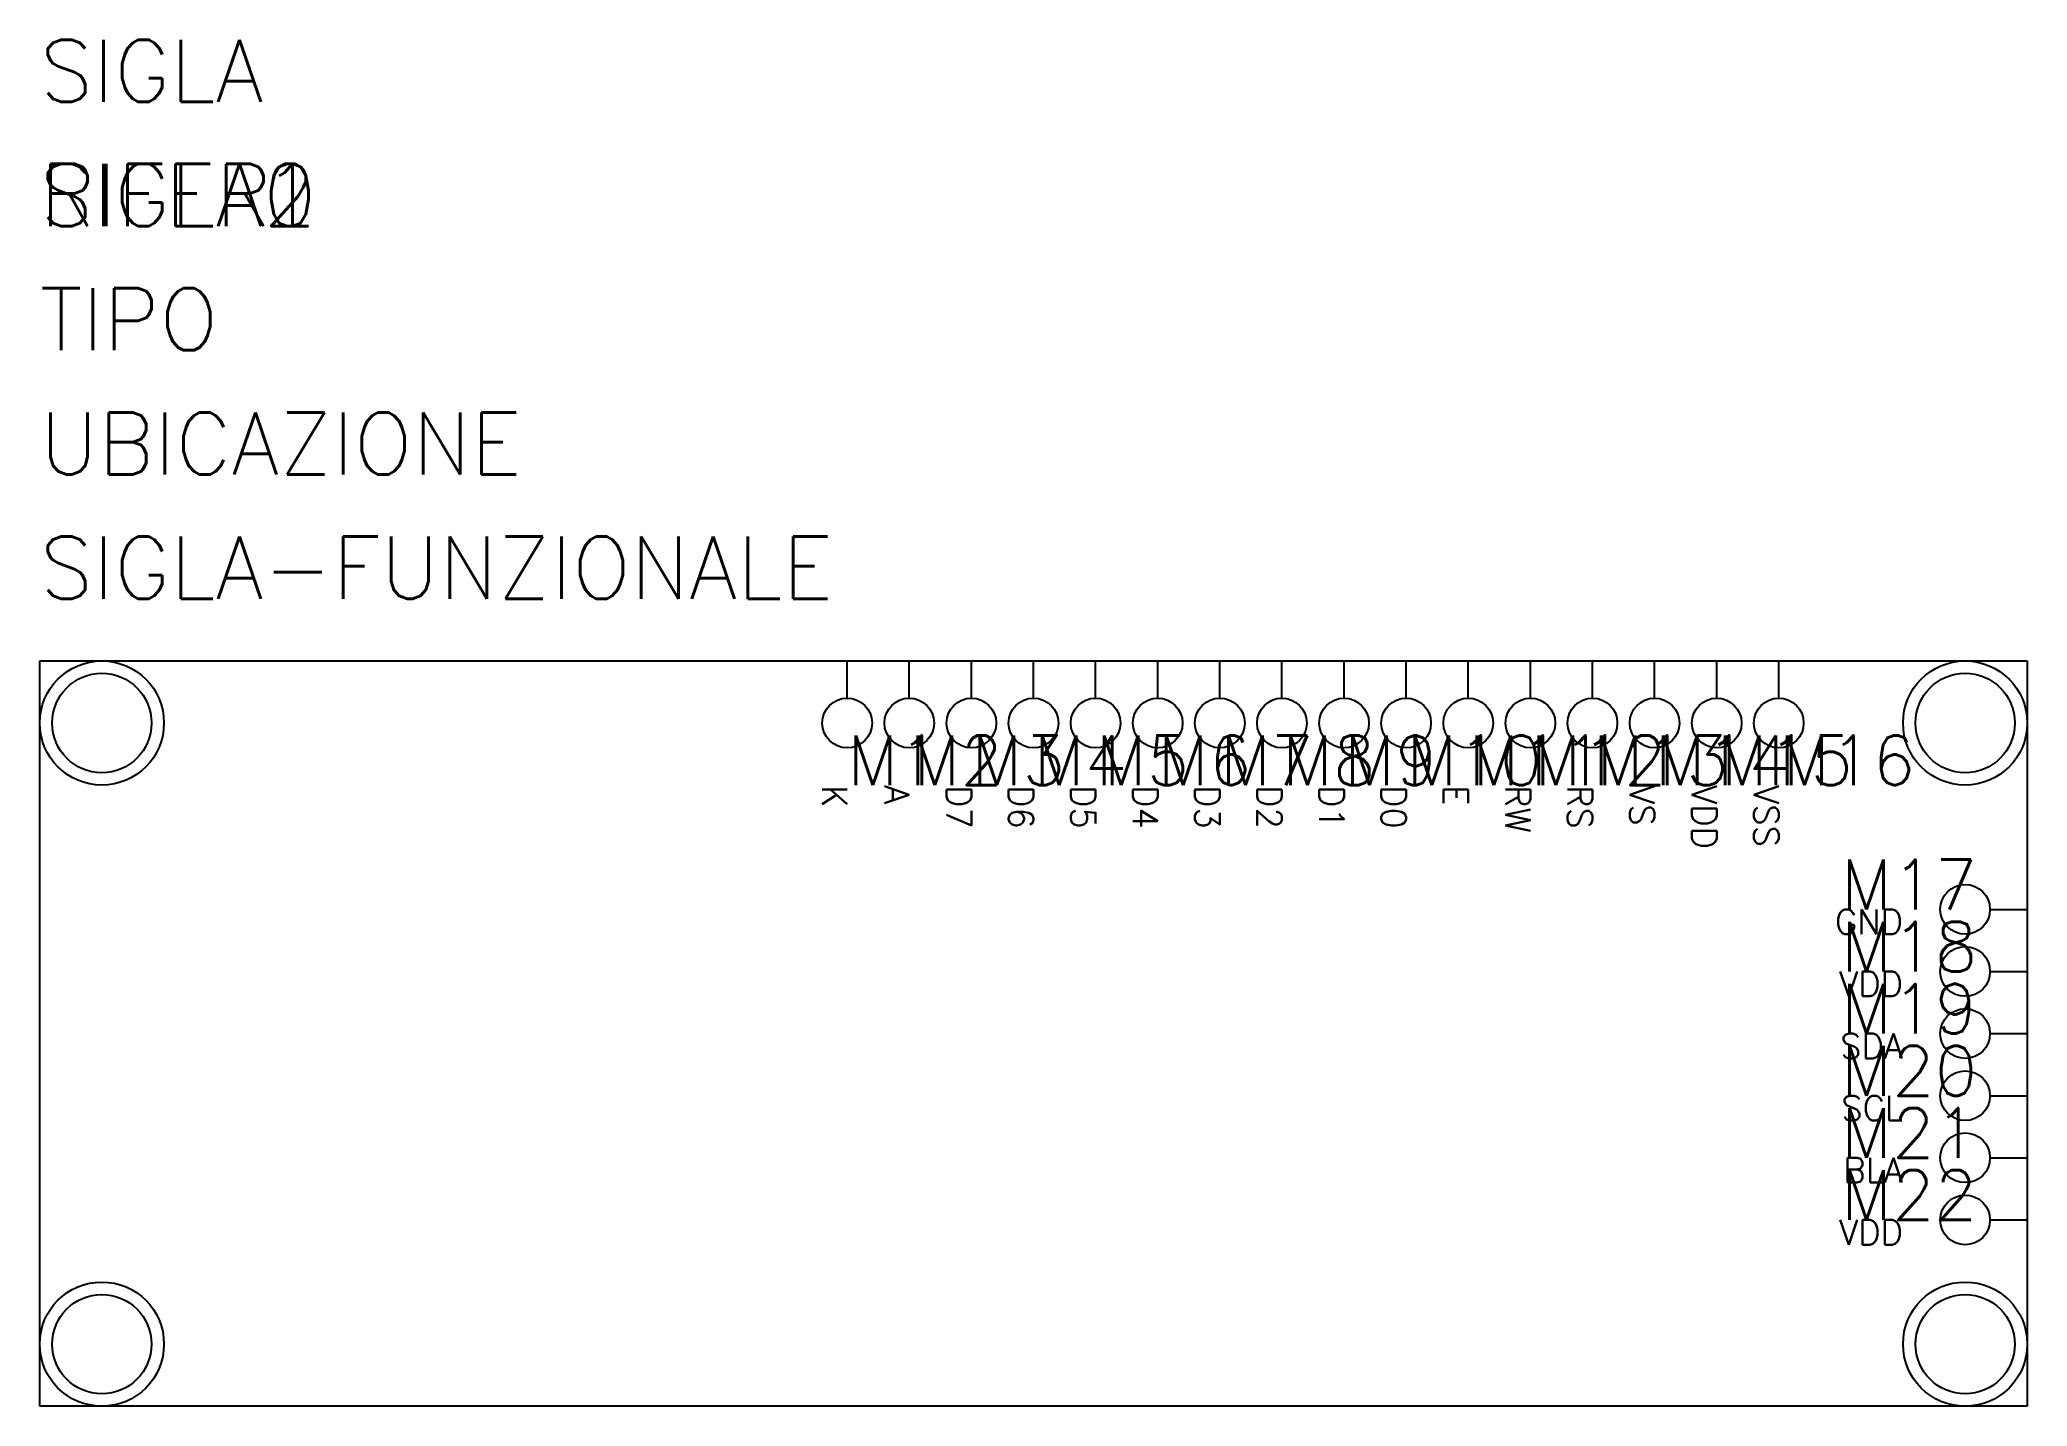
# Model space of a CAD drawing. Extents: x 0 to 80, y 0 to 55.
import ezdxf

# ---------------------------------------------------------------- set-up
doc = ezdxf.new("R2010")
doc.units = 0
doc.header["$LTSCALE"] = 4
doc.layers.get('0').update_dxf_attribs({"linetype": 'CONTINUOUS'})
doc.styles.get("Standard").update_dxf_attribs({"font": 'romans.shx'})

msp = doc.modelspace()

# ---------------------------------------------------------------- linework, layer by layer
for p, q in [((0, 0), (0, 30)), ((0, 30), (80, 30)), ((32.5, 28.5), (32.5, 30)), ((35, 28.5), (35, 30)), ((37.5, 28.5), (37.5, 30)), ((40, 28.5), (40, 30)), ((42.5, 28.5), (42.5, 30)), ((45, 28.5), (45, 30)), ((47.5, 28.5), (47.5, 30)), ((50, 28.5), (50, 30)), ((52.5, 28.5), (52.5, 30)), ((55, 28.5), (55, 30)), ((57.5, 28.5), (57.5, 30)), ((60, 28.5), (60, 30)), ((62.5, 28.5), (62.5, 30)), ((65, 28.5), (65, 30)), ((67.5, 28.5), (67.5, 30)), ((70, 28.5), (70, 30)), ((80, 30), (80, 0)), ((78.5, 20), (80, 20)), ((78.5, 17.5), (80, 17.5)), ((78.5, 15), (80, 15)), ((78.5, 12.5), (80, 12.5)), ((78.5, 10), (80, 10)), ((78.5, 7.5), (80, 7.5)), ((80, 0), (0, 0))]:
    msp.add_line(p, q)
for centre, radius in [((2.5, 27.5), 2.5), ((77.5, 27.5), 2.5), ((2.5, 27.5), 2), ((77.5, 27.5), 2), ((32.5, 27.5), 1), ((35, 27.5), 1), ((37.5, 27.5), 1), ((40, 27.5), 1), ((42.5, 27.5), 1), ((45, 27.5), 1), ((47.5, 27.5), 1), ((50, 27.5), 1), ((52.5, 27.5), 1), ((55, 27.5), 1), ((57.5, 27.5), 1), ((60, 27.5), 1), ((62.5, 27.5), 1), ((65, 27.5), 1), ((67.5, 27.5), 1), ((70, 27.5), 1), ((77.5, 20), 1), ((77.5, 17.5), 1), ((77.5, 15), 1), ((77.5, 12.5), 1), ((77.5, 10), 1), ((77.5, 7.5), 1), ((2.5, 2.5), 2.5), ((77.5, 2.5), 2.5), ((2.5, 2.5), 2), ((77.5, 2.5), 2)]:
    msp.add_circle(centre, radius)

# ---------------------------------------------------------------- texts
at = {"char_height": 1, "attachment_point": 1, "rotation": 270}
for s, insert in [('K', (32.5, 25)), ('A', (35, 25)), ('D7', (37.5, 25)), ('D6', (40, 25)), ('D5', (42.5, 25)), ('D4', (45, 25)), ('D3', (47.5, 25)), ('D2', (50, 25)), ('D1', (52.5, 25)), ('D0', (55, 25)), ('E', (57.5, 25)), ('RW', (60, 25)), ('RS', (62.5, 25)), ('VS', (65, 25)), ('VDD', (67.5, 25)), ('VSS', (70, 25))]:
    msp.add_mtext_dynamic_manual_height_columns(s, width=5, gutter_width=1, heights=[0], dxfattribs=dict(at, insert=insert))
at = {"char_height": 1, "attachment_point": 3}
for s, insert in [('GND', (75, 20)), ('VDD', (75, 17.5)), ('SDA', (75, 15)), ('SCL', (75, 12.5)), ('BLA', (75, 10)), ('VDD', (75, 7.5))]:
    msp.add_mtext_dynamic_manual_height_columns(s, width=5, gutter_width=1, heights=[0], dxfattribs=dict(at, insert=insert))
at = {"color": 3}
for tag, p, s, flags in [('SIGLA', (0, 52.5), 'SIGLA ?', 8), ('SIGLA0', (0, 47.5), '', 9), ('SIGLA1', (0, 47.5), '', 9), ('SIGLA2', (0, 47.5), '', 9), ('RIFER', (0, 47.5), 'RIFER ?', 8), ('TIPO', (0, 42.5), '', 9), ('UBICAZIONE', (0, 37.5), '', 8), ('SIGLA-FUNZIONALE', (0, 32.5), '', 9)]:
    msp.add_attdef(tag, p, s, height=2.5, dxfattribs=dict(at, flags=flags))
at = {"flags": 9}
for tag, p, s, height in [('F1', (32.5, 30), '', 0.00001), ('F2', (35, 30), '', 0.00001), ('F3', (37.5, 30), '', 0.00001), ('F4', (40, 30), '', 0.00001), ('F5', (42.5, 30), '', 0.00001), ('F6', (45, 30), '', 0.00001), ('F7', (47.5, 30), '', 0.00001), ('F8', (50, 30), '', 0.00001), ('F9', (52.5, 30), '', 0.00001), ('F10', (55, 30), '', 0.00001), ('F11', (57.5, 30), '', 0.00001), ('F12', (60, 30), '', 0.00001), ('F13', (62.5, 30), '', 0.00001), ('F14', (65, 30), '', 0.00001), ('F15', (67.5, 30), '', 0.00001), ('F16', (70, 30), '', 0.00001), ('F17', (80, 20), '', 0.00001), ('F18', (80, 17.5), '', 0.00001), ('F19', (80, 15), '', 0.00001), ('F20', (80, 12.5), '', 0.00001), ('F21', (80, 10), '', 0.00001), ('F22', (80, 7.5), '', 0.00001), ('TIPOSIG', (0, 0), '3', 0.00000001), ('POSIZIONE', (0, 0), '', 0.00000001), ('P-TABELLA', (0, 0), '', 0.00000001), ('T-TABELLA', (0, 0), '', 0.00000001), ('H-TABELLA', (0, 0), '', 0.00000001), ('CODICE', (0, 0), '1xNNN', 0.00000001), ('NOTE1', (0, 0), '', 0.00000001), ('NOTE2', (0, 0), '', 0.00000001), ('DEN1', (0, 0), '', 0.00000001), ('DEN1-A', (0, 0), '', 0.00000001), ('DEN1-TRAD-ID', (0, 0), '', 0.00000001)]:
    msp.add_attdef(tag, p, s, height=height, dxfattribs=at)
at = {"color": 4, "flags": 8}
for tag, p in [('M1', (32.5, 25)), ('M2', (35, 25)), ('M3', (37.5, 25)), ('M4', (40, 25)), ('M5', (42.5, 25)), ('M6', (45, 25)), ('M7', (47.5, 25)), ('M8', (50, 25)), ('M9', (52.5, 25)), ('M10', (55, 25)), ('M11', (57.5, 25)), ('M12', (60, 25)), ('M13', (62.5, 25)), ('M14', (65, 25)), ('M15', (67.5, 25)), ('M16', (70, 25)), ('M17', (72.5, 20)), ('M18', (72.5, 17.5)), ('M19', (72.5, 15)), ('M20', (72.5, 12.5)), ('M21', (72.5, 10)), ('M22', (72.5, 7.5))]:
    msp.add_attdef(tag, p, '', height=2, dxfattribs=at)

doc.saveas('drawing.dxf')
